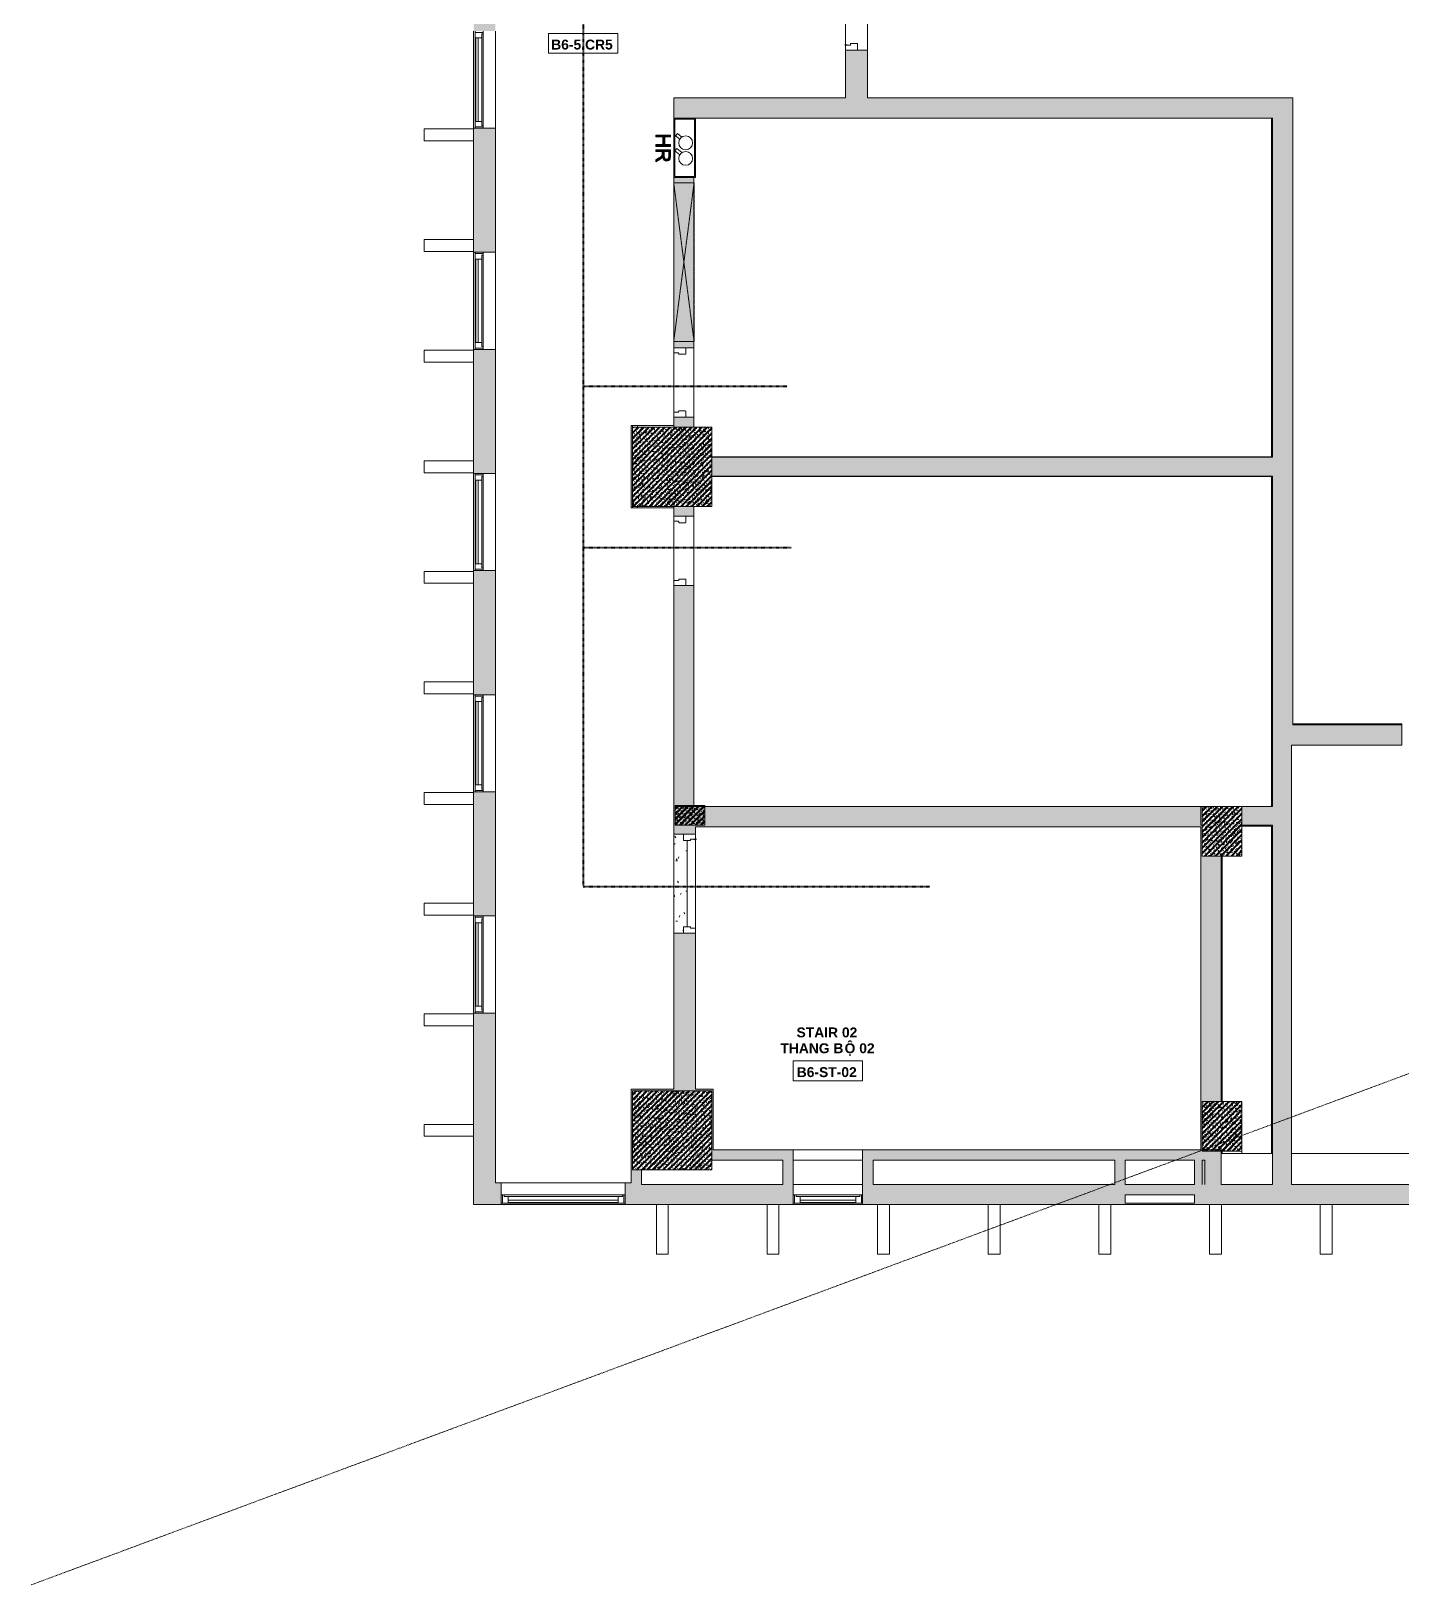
# Model space of a CAD drawing. Header units: millimetres. Extents: x -34669 to 32595, y 16058 to 152521.
# Drawn here: x -9861 to 3975, y 16058 to 31745 of the extents above; entities that cross this region are included whole.
import ezdxf

# ---------------------------------------------------------------- set-up
doc = ezdxf.new("R2010")
doc.units = ezdxf.units.MM
for name, pattern in [('Dash', [6.35, 3.175, -3.175]), ('dash 1-1', [2, 1, -1]), ('Double dash', [42.8625, 15.875, -4.7625, 6.35, -4.7625, 6.35, -4.7625])]:
    doc.linetypes.add(name, pattern=pattern)
for name, color, linetype, lineweight in [('A-AREA-IDEN', 2, 'Continuous', 9), ('A-DETL', 90, 'Continuous', 5), ('A-DETL-MBND', 5, 'Continuous', 5), ('A-DOOR', 31, 'Continuous', 5), ('A-FLOR', 192, 'Continuous', 5), ('A-GLAZ', 151, 'Continuous', 5), ('A-GLAZ-CWMG', 51, 'Continuous', 5), ('A-GLAZ-HDLN', 1, 'Dash', 5), ('A-WALL', 113, 'Continuous', 5), ('A-WALL-PATT', 111, 'Continuous', 5), ('C-PROP-LINE', 91, 'Double dash', 9), ('P-SANR-FIXT', 6, 'Continuous', 5), ('S-COLS', 52, 'Continuous', 5)]:
    doc.layers.add(name, color=color, linetype=linetype, lineweight=lineweight)
doc.styles.add('Arial_B', font='arialbd.ttf', dxfattribs={"height": 100})
doc.styles.add('Arial_B_1', font='arialbd.ttf', dxfattribs={"height": 100})
pattern_1 = [(50, (0, 0), (63.7639, -5.57885), [6.668, -73.343]), (355, (0, 0), (-12.33488, 66.86951), [5.334, -58.674]), (100.451, (5.314, -0.465), (51.43036, 61.29098), [5.667, -62.332]), (46.184, (0, 17.78), (94.87722, -14.71484), [10.001, -110.014]), (96.636, (7.91, 16.55), (83.09115, 86.5993), [8.5, -93.497]), (351.184, (0, 17.78), (83.09204, 86.59928), [8.001, -88.011]), (21, (8.89, 13.335), (53.06449, -35.79273), [6.667, -73.342]), (326, (8.89, 13.335), (21.63066, 64.46546), [5.334, -58.674]), (71.451, (13.31, 10.35), (74.69646, 28.67237), [5.667, -62.332]), (37.5, (0, 0), (1.080413, 29.594271), [1.676, -56.286, 1.676, -57.887, -58.896]), (37.5, (0, 0), (1.080413, 29.594271), [-117.526, 1.676, -57.22]), (7.5, (0, 0), (23.386368, 35.063507), [1.676, -32.283, 1.676, -54.953, -22.447]), (7.5, (0, 0), (23.386368, 35.063507), [-90.589, 1.676, -20.771]), (327.5, (-19.825, 0), (47.456567, -2.005468), [1.676, -20.549, 1.676, -67.666, -92.011]), (327.5, (-19.825, 0), (47.456567, -2.005468), [-91.567, 1.676, -90.335]), (317.5, (-28.715, 0), (51.84495, 8.89904), [1.676, -27.216, 1.676, -44.374, -65.342]), (317.5, (-28.715, 0), (51.84495, 8.89904), [-74.943, 1.676, -63.665]), (45, (0, 0), (-26.71591, 26.71591), []), (45, (0, 10.89), (-26.71591, 26.71591), [])]
pattern_2 = [(0, (0, 0), (406.4, 101.6), [16.764, -288.036, 16.764, -288.036, -1625.6]), (0, (0, 0), (406.4, 101.6), [-609.6, 16.764, -592.836, 16.764, -288.036, -711.2]), (0, (0, 0), (406.4, 101.6), [-1524, 16.764, -186.436, 16.764, -491.236]), (120, (152.4, 50.8), (-291.18818, 301.15272), [16.764, -288.036, 16.764, -288.036, -1625.6]), (120, (152.4, 50.8), (-291.18818, 301.15272), [-609.6, 16.764, -592.836, 16.764, -288.036, -711.2]), (120, (152.4, 50.8), (-291.18818, 301.15272), [-1524, 16.764, -186.436, 16.764, -491.236]), (240, (203.2, 254), (-115.21182, -402.75272), [16.764, -288.036, 16.764, -288.036, -1625.6]), (240, (203.2, 254), (-115.21182, -402.75272), [-609.6, 16.764, -592.836, 16.764, -288.036, -711.2]), (240, (203.2, 254), (-115.21182, -402.75272), [-1524, 16.764, -186.436, 16.764, -491.236])]

# ---------------------------------------------------------------- blocks, each defined once
blk = doc.blocks.new('DP3-DF102 - DP3-DF102-9189611-5th Traffic Floor Plan - Pedestrian')
at = {"layer": 'A-DOOR'}
for p, q in [((-497, 10), (-438, 10)), ((-435, 7), (-435, -57)), ((435, -57), (435, 7)), ((438, 10), (497, 10)), ((-453, -110), (-497, -110)), ((-450, -63), (-450, -107)), ((-438, -60), (-447, -60)), ((447, -60), (438, -60)), ((447, -94), (447, -113)), ((450, -94), (447, -94)), ((450, -94), (450, -63)), ((450, -108), (450, -94)), ((497, -110), (453, -110))]:
    blk.add_line(p, q, dxfattribs=at)
for centre, radius, start, end in [((-497, 7), 3, 90, 180), ((-497, 7), 3, 90, 180), ((-438, 7), 3, 0, 90), ((-438, 7), 3, 0, 90), ((438, 7), 3, 90, 180), ((438, 7), 3, 90, 180), ((497, 7), 3, 0, 90), ((497, 7), 3, 0, 90), ((-497, -107), 3, 179.9639, 270), ((-497, -107), 3, 179.9639, 218.5508), ((-497, -107), 3, 231.4131, 270), ((-453, -107), 3, 270, 360), ((-453, -107), 3, 270, 0), ((-447, -63), 3, 90, 180), ((-438, -57), 3, 270, 0), ((-438, -57), 3, 270, 0), ((438, -57), 3, 180, 270), ((438, -57), 3, 180, 270), ((447, -63), 3, 0, 90), ((450, -113), 3, 180, 69.3211), ((450, -113), 3, 238.6638, 311.9935), ((450, -113), 3, 238.6638, 311.9935), ((450, -113), 3, 238.6638, 311.9935), ((450, -113), 3, 238.6638, 311.9935), ((450, -113), 3, 238.6638, 311.9935), ((450, -113), 3, 238.6638, 311.9935), ((450, -113), 3, 238.6638, 311.9935), ((453, -107), 3, 180, 270), ((453, -107), 3, 180, 270), ((452, -108), 2.19, 183.0662, 239.0753), ((497, -107), 3, 270, 0.0361), ((497, -107), 3, 270, 308.5869), ((497, -107), 3, 321.4492, 0.0361)]:
    blk.add_arc(centre, radius, start, end, dxfattribs=at)
blk = doc.blocks.new('DP3-DF602 - DP3-DF602-10289383-5th Traffic Floor Plan - Pedestrian')
at = {"layer": 'A-DOOR'}
for p, q in [((-901, 110), (-950, 110)), ((-900, 108), (-900, 94)), ((-900, 94), (-897, 94)), ((-900, 60), (-900, 94)), ((-885, 60), (-900, 60)), ((-897, 94), (-897, 113)), ((-885, -10), (-885, 60)), ((900, 60), (885, 60)), ((885, 60), (885, -10)), ((897, 113), (897, 94)), ((897, 94), (900, 94)), ((900, 94), (900, 108)), ((900, 94), (900, 60)), ((950, 110), (901, 110)), ((-950, -10), (-885, -10)), ((885, -10), (950, -10))]:
    blk.add_line(p, q, dxfattribs=at)
for centre, radius, start, end in [((-900, 113), 3, 0, 249.3211), ((-900, 113), 3, 58.6638, 131.9935), ((-900, 113), 3, 58.6638, 131.9935), ((-900, 113), 3, 58.6638, 131.9935), ((-900, 113), 3, 58.6638, 131.9935), ((-900, 113), 3, 58.6638, 131.9935), ((-900, 113), 3, 58.6638, 131.9935), ((-900, 113), 3, 58.6638, 131.9935), ((-902, 108), 2.19, 3.0662, 59.0753), ((900, 113), 3, 290.6789, 180), ((900, 113), 3, 48.0065, 121.3362), ((900, 113), 3, 48.0065, 121.3362), ((900, 113), 3, 48.0065, 121.3362), ((900, 113), 3, 48.0065, 121.3362), ((900, 113), 3, 48.0065, 121.3362), ((900, 113), 3, 48.0065, 121.3362), ((900, 113), 3, 48.0065, 121.3362), ((902, 108), 2.19, 120.9247, 176.9338)]:
    blk.add_arc(centre, radius, start, end, dxfattribs=at)
blk = doc.blocks.new('VGU_CLUSTER_W1A - W2A - W3A - W4 - W5C - W6 - VGU_CLUSTER_W4-8565465-5th Traffic Floor Plan - Pedestrian')
at = {"layer": 'A-GLAZ', "lineweight": 9}
for p, q in [((-612, 95), (-625, 95)), ((-625, 12), (-612, 12)), ((-612, 95), (-612, 12)), ((-556, 95), (-612, 95)), ((-612, 12), (-612, 95)), ((-612, 12), (-597, 12)), ((-597, 12), (-597, 28)), ((-597, 28), (-556, 28)), ((-556, 28), (-556, 95)), ((556, 88), (-556, 88)), ((-556, 88), (-556, 63)), ((-556, 63), (556, 63)), ((612, 95), (556, 95)), ((556, 95), (556, 28)), ((556, 63), (556, 88)), ((556, 28), (597, 28)), ((597, 28), (597, 12)), ((597, 12), (612, 12)), ((612, 12), (612, 95)), ((625, 95), (612, 95)), ((612, 95), (612, 12)), ((612, 12), (625, 12))]:
    blk.add_line(p, q, dxfattribs=at)
at = {"layer": 'A-GLAZ'}
for p, q in [((-597, 12), (597, 12)), ((556, 95), (-556, 95)), ((-556, 28), (556, 28))]:
    blk.add_line(p, q, dxfattribs=at)
at = {"layer": 'A-GLAZ-HDLN'}
for p in [(-15, 12), (15, 12)]:
    blk.add_line(p, (0, 12), dxfattribs=at)
blk = doc.blocks.new('Rectangular Mullion - TWOG-PROFILE-Mullion-120X500-11979643-5th Traffic Floor Plan - Pedestrian')
at = {"layer": 'A-GLAZ-CWMG'}
for p, q in [((-120, 250), (-120, -250)), ((0, 250), (-120, 250)), ((0, -250), (0, 250)), ((-120, -250), (0, -250))]:
    blk.add_line(p, q, dxfattribs=at)
blk = doc.blocks.new('Rectangular Mullion - TWOG-PROFILE-Mullion-120X500-11979641-5th Traffic Floor Plan - Pedestrian')
at = {"layer": 'A-GLAZ-CWMG'}
for p, q in [((-60, 250), (60, 250)), ((-60, -250), (-60, 250)), ((60, 250), (60, -250)), ((60, -250), (-60, -250))]:
    blk.add_line(p, q, dxfattribs=at)
blk = doc.blocks.new('VGU_CLUSTER_W1A - W2A - W3A - W4 - W5C - W6 - VGU_CLUSTER_W2A-8586459-5th Traffic Floor Plan - Pedestrian')
at = {"layer": 'A-GLAZ', "lineweight": 9}
for p, q in [((-477, 95), (-490, 95)), ((-490, 12), (-477, 12)), ((-477, 95), (-477, 12)), ((-421, 95), (-477, 95)), ((-477, 12), (-477, 95)), ((-477, 12), (-462, 12)), ((-462, 12), (-462, 28)), ((-462, 28), (-421, 28)), ((-421, 28), (-421, 95)), ((421, 88), (-421, 88)), ((-421, 88), (-421, 63)), ((-421, 63), (421, 63)), ((477, 95), (421, 95)), ((421, 95), (421, 28)), ((421, 63), (421, 88)), ((421, 28), (462, 28)), ((462, 28), (462, 12)), ((462, 12), (477, 12)), ((477, 12), (477, 95)), ((490, 95), (477, 95)), ((477, 95), (477, 12)), ((477, 12), (490, 12))]:
    blk.add_line(p, q, dxfattribs=at)
at = {"layer": 'A-GLAZ'}
for p, q in [((-462, 12), (462, 12)), ((421, 95), (-421, 95)), ((-421, 28), (421, 28))]:
    blk.add_line(p, q, dxfattribs=at)
at = {"layer": 'A-GLAZ-HDLN'}
for p in [(-21, 12), (21, 12)]:
    blk.add_line(p, (0, 12), dxfattribs=at)
blk = doc.blocks.new('VGU_CLUSTER_W1A - W2A - W3A - W4 - W5C - W6 - VGU_CLUSTER_W3A-10233319-5th Traffic Floor Plan - Pedestrian')
at = {"layer": 'A-GLAZ', "lineweight": 9}
for p, q in [((-337, 88), (-350, 88)), ((-350, 5), (-337, 5)), ((-337, 88), (-337, 5)), ((-281, 88), (-337, 88)), ((-337, 5), (-337, 88)), ((-337, 5), (-322, 5)), ((-322, 5), (-322, 21)), ((-322, 21), (-281, 21)), ((-281, 21), (-281, 88)), ((281, 81), (-281, 81)), ((-281, 81), (-281, 56)), ((-281, 56), (281, 56)), ((337, 88), (281, 88)), ((281, 88), (281, 21)), ((281, 56), (281, 81)), ((281, 21), (322, 21)), ((322, 21), (322, 5)), ((322, 5), (337, 5)), ((337, 5), (337, 88)), ((350, 88), (337, 88)), ((337, 88), (337, 5)), ((337, 5), (350, 5))]:
    blk.add_line(p, q, dxfattribs=at)
at = {"layer": 'A-GLAZ'}
for p, q in [((-322, 5), (322, 5)), ((281, 88), (-281, 88)), ((-281, 21), (281, 21))]:
    blk.add_line(p, q, dxfattribs=at)
at = {"layer": 'A-GLAZ-HDLN'}
for p in [(-34, 5), (34, 5)]:
    blk.add_line(p, (0, 5), dxfattribs=at)
blk = doc.blocks.new('VGU_CLUSTER_W1A - W2A - W3A - W4 - W5C - W6 - VGU_CLUSTER_W3A-V33-5th Traffic Floor Plan - Pedestrian')
at = {"layer": 'A-GLAZ'}
for p, q in [((-350, 88), (350, 88)), ((-350, 5), (-350, 88)), ((350, 5), (-350, 5)), ((350, 88), (350, 5))]:
    blk.add_line(p, q, dxfattribs=at)
blk = doc.blocks.new('TWOG-LOUVER - Louver Window - 1600X1250-11406058-5th Traffic Floor Plan - Pedestrian')
at = {"layer": 'A-GLAZ-HDLN'}
for p, q in [((800, 102.5), (-800, -102.5)), ((-800, 102.5), (800, -102.5)), ((-800, -102.5), (-800, 102.5)), ((-800, 102.5), (800, 102.5)), ((800, 102.5), (800, -102.5)), ((800, -102.5), (-800, -102.5))]:
    blk.add_line(p, q, dxfattribs=at)
blk = doc.blocks.new('HR AM TUONG 12 - HR-11245543-5th Traffic Floor Plan - Pedestrian')
at = {"layer": 'P-SANR-FIXT'}
h = blk.add_hatch(color=256, dxfattribs=at)
h.paths.add_polyline_path([(106, 282), (88, 282), (88, 218), (65, 218), (55, 218), (46, 222), (36, 231), (21, 253), (3, 282), (-18, 282), (6, 242), (22, 222), (32, 215), (13, 210), (1, 201), (-7, 188), (-9, 175), (-8, 163), (-3, 153), (4, 144), (13, 138), (42, 134), (106, 134), (106, 218)])
h.paths.add_polyline_path([(88, 199), (88, 153), (42, 153), (26, 155), (17, 159), (11, 167), (9, 176), (13, 188), (26, 197), (46, 199), (65, 199)])
blk.add_hatch(color=256, dxfattribs=at).paths.add_polyline_path([(138, 282), (138, 134), (157, 134), (157, 194), (235, 194), (235, 134), (254, 134), (254, 282), (235, 282), (235, 213), (157, 213), (157, 282)])
at = {"layer": 'P-SANR-FIXT', "color": 7}
for p, q in [((3, 282), (-18, 282)), ((-18, 282), (6, 242)), ((-7, 189), (-9, 175)), ((-9, 175), (-8, 163)), ((-8, 163), (-3, 153)), ((1, 201), (-7, 189)), ((13, 210), (1, 201)), ((22, 252), (3, 282)), ((6, 242), (21, 223)), ((9, 176), (13, 188)), ((11, 167), (9, 176)), ((17, 159), (11, 167)), ((32, 215), (13, 210)), ((13, 188), (25, 196)), ((27, 155), (17, 159)), ((21, 223), (32, 215)), ((36, 231), (22, 252)), ((25, 196), (46, 199)), ((46, 222), (36, 231)), ((55, 218), (46, 222)), ((46, 199), (88, 199)), ((65, 218), (55, 218)), ((88, 218), (65, 218)), ((106, 282), (88, 282)), ((88, 282), (88, 218)), ((88, 199), (88, 153)), ((106, 134), (106, 282)), ((157, 282), (138, 282)), ((138, 282), (138, 134)), ((157, 213), (157, 282)), ((235, 213), (157, 213)), ((157, 134), (157, 194)), ((157, 194), (235, 194)), ((254, 282), (235, 282)), ((235, 282), (235, 213)), ((235, 194), (235, 134)), ((254, 134), (254, 282)), ((-175, 102), (425, 102)), ((-175, -117), (-175, 102)), ((-175, 102), (-175, -117)), ((-165, -107), (-165, 93)), ((-165, 93), (415, 93)), ((-3, 153), (4, 144)), ((4, 144), (13, 138)), ((13, 138), (42, 134)), ((42, 153), (27, 155)), ((88, 153), (42, 153)), ((42, 134), (106, 134)), ((54, 42), (95, 91)), ((76, 21), (118, 72)), ((118, 72), (95, 91)), ((138, 134), (157, 134)), ((212, 42), (246, 83)), ((233, 21), (269, 64)), ((235, 134), (254, 134)), ((269, 64), (246, 83)), ((415, 93), (415, -107)), ((425, 102), (425, -117)), ((425, -117), (425, 102)), ((-175, -117), (425, -117)), ((425, -117), (-175, -117)), ((415, -107), (-165, -107))]:
    blk.add_line(p, q, dxfattribs=at)
for centre in [(18, -18), (175, -18)]:
    blk.add_circle(centre, 70, dxfattribs=at)
blk = doc.blocks.new('Rectangular Mullion - TWOG-PROFILE-Mullion-120X500-11979642-5th Traffic Floor Plan - Pedestrian')
at = {"layer": 'A-GLAZ-CWMG'}
for p, q in [((-120, 250), (0, 250)), ((-120, -250), (-120, 250)), ((0, 250), (0, -250)), ((0, -250), (-120, -250))]:
    blk.add_line(p, q, dxfattribs=at)
blk = doc.blocks.new('DP4-D101 - DP4-D101-12537075-5th Traffic Floor Plan - Pedestrian')
at = {"layer": 'A-DOOR'}
for p, q in [((-347, 18), (-288, 18)), ((-285, 14), (-285, -49)), ((285, -49), (285, 14)), ((288, 18), (347, 18)), ((-303, -102), (-347, -102)), ((-300, -56), (-300, -100)), ((-288, -53), (-297, -53)), ((297, -53), (288, -53)), ((300, -100), (300, -56)), ((347, -102), (303, -102))]:
    blk.add_line(p, q, dxfattribs=at)
for centre, start, end in [((-347, 14), 90, 180), ((-347, 14), 90, 180), ((-288, 14), 0, 90), ((-288, 14), 0, 90), ((288, 14), 90, 180), ((288, 14), 90, 180), ((347, 14), 0, 90), ((347, 14), 0, 90), ((-347, -100), 179.9639, 270), ((-347, -100), 179.9639, 218.5508), ((-347, -100), 231.4131, 270), ((-303, -100), 270, 0), ((-303, -100), 270, 360), ((-297, -56), 90, 180), ((-288, -49), 270, 0), ((-288, -49), 270, 0), ((288, -49), 180, 270), ((288, -49), 180, 270), ((297, -56), 0, 90), ((303, -100), 180, 270), ((303, -100), 180, 270), ((347, -100), 270, 0.0361), ((347, -100), 270, 308.5869), ((347, -100), 321.4492, 0.0361)]:
    blk.add_arc(centre, 3, start, end, dxfattribs=at)
blk = doc.blocks.new('DP4-D101 - DP4-D101-12537630-5th Traffic Floor Plan - Pedestrian')
at = {"layer": 'A-DOOR'}
for p, q in [((-303, 102), (-347, 102)), ((-300, 56), (-300, 99)), ((-288, 52), (-297, 52)), ((-285, -15), (-285, 49)), ((285, 49), (285, -15)), ((297, 52), (288, 52)), ((300, 99), (300, 56)), ((347, 102), (303, 102)), ((-347, -18), (-288, -18)), ((288, -18), (347, -18))]:
    blk.add_line(p, q, dxfattribs=at)
for centre, start, end in [((-347, 99), 90, 180.0361), ((-347, 99), 141.4492, 180.0361), ((-347, 99), 90, 128.5869), ((-303, 99), 0, 90), ((-303, 99), 360, 90), ((-297, 56), 180, 270), ((-288, 49), 360, 90), ((-288, 49), 360, 90), ((288, 49), 90, 180), ((288, 49), 90, 180), ((297, 56), 270, 360), ((303, 99), 90, 180), ((303, 99), 90, 180), ((347, 99), 359.9639, 90), ((347, 99), 51.4131, 90), ((347, 99), 359.9639, 38.5508), ((-347, -15), 180, 270), ((-347, -15), 180, 270), ((-288, -15), 270, 360), ((-288, -15), 270, 360), ((288, -15), 180, 270), ((288, -15), 180, 270), ((347, -15), 270, 360), ((347, -15), 270, 0)]:
    blk.add_arc(centre, 3, start, end, dxfattribs=at)
blk = doc.blocks.new('Family - ___-11746783-5th Traffic Floor Plan - Pedestrian')
at = {"layer": 'C-PROP-LINE'}
blk.add_line((13173, 24609), (-9861, 16058), dxfattribs=at)
blk = doc.blocks.new('Room Tag - Room Tag-8377849-5th Traffic Floor Plan - Pedestrian')
at = {"layer": 'A-AREA-IDEN'}
for p, q in [((-7, -0.80625), (-7, -4.80625)), ((-7, -0.80625), (7, -0.80625)), ((7, -0.80625), (7, -4.80625)), ((-7, -4.80625), (7, -4.80625))]:
    blk.add_line(p, q, dxfattribs=at)

msp = doc.modelspace()

# ---------------------------------------------------------------- hatches: boundary and pattern name
at = {"layer": 'A-DETL-MBND'}
h = msp.add_hatch(dxfattribs=at)
h.set_pattern_fill('FP_20', color=256, style=0, pattern_type=2)
h.set_pattern_definition(pattern_2)
h.paths.add_polyline_path([(-3740, 27762), (-3740, 27747), (-3375, 27747), (-3375, 27762)])
h = msp.add_hatch(dxfattribs=at)
h.set_pattern_fill('FP_20', color=256, style=0, pattern_type=2)
h.set_pattern_definition(pattern_2)
h.paths.add_polyline_path([(-3349, 22637), (-3272, 22637), (-3274, 22638), (-3275, 22640), (-3275, 22699), (-3274, 22701), (-3272, 22702), (-3240, 22702), (-3240, 23572), (-3272, 23572), (-3274, 23573), (-3275, 23575), (-3275, 23634), (-3274, 23636), (-3272, 23637), (-3375, 23637), (-3375, 22637)])
h.paths.add_polyline_path([(-3375, 26932), (-3375, 26947), (-3740, 26947), (-3740, 26932), (-3737, 26932)])
at = {"layer": 'A-WALL-PATT'}
h = msp.add_hatch(color=256, dxfattribs=at)
h.paths.add_polyline_path([(-5395, 19897), (-5175, 19897), (-5175, 21832), (-5395, 21832), (-5395, 20117)])
h.paths.add_polyline_path([(-5175, 22812), (-5175, 24065), (-5395, 24065), (-5395, 22812)])
h.paths.add_polyline_path([(-5395, 25045), (-5175, 25045), (-5175, 26299), (-5395, 26299), (-5395, 25653)])
h.paths.add_polyline_path([(-5175, 27279), (-5175, 28532), (-5395, 28532), (-5395, 27279)])
h.paths.add_polyline_path([(-5175, 29512), (-5175, 30765), (-5395, 30765), (-5395, 29512)])
h.paths.add_polyline_path([(-5395, 31745), (-5175, 31745), (-5175, 35232), (-5395, 35232), (-5395, 32689)])
h.paths.add_polyline_path([(-5395, 36212), (-5175, 36212), (-5175, 38582), (-5395, 38582), (-5395, 37287)])
h.paths.add_polyline_path([(-5175, 39562), (-5175, 41932), (-5395, 41932), (-5395, 39562)])
h.paths.add_polyline_path([(-5175, 42912), (-5175, 45282), (-5395, 45282), (-5395, 42912)])
h.paths.add_polyline_path([(-5175, 46262), (-5175, 48632), (-5395, 48632), (-5395, 46262)])
h.paths.add_polyline_path([(-5175, 49612), (-5175, 51982), (-5395, 51982), (-5395, 49612)])
h.paths.add_polyline_path([(-5395, 52962), (-5175, 52962), (-5175, 55332), (-5395, 55332), (-5395, 53799)])
h.paths.add_polyline_path([(-5175, 56312), (-5175, 58682), (-5395, 58682), (-5395, 56312)])
h.paths.add_polyline_path([(-5395, 59662), (-5175, 59662), (-5175, 62182), (-5395, 62182), (-5395, 59662)])
h = msp.add_hatch(color=256, dxfattribs=at)
h.paths.add_polyline_path([(-1420, 31072), (-1420, 31554), (-1640, 31554), (-1640, 31072)])
h.paths.add_polyline_path([(-1420, 33454), (-1420, 33937), (-1640, 33937), (-1640, 33454), (-1615, 33454)])
for points in [[(2670, 30867), (2670, 31072), (-3375, 31072), (-3375, 30867), (-1037, 30867)], [(2875, 24742), (2875, 31072), (2670, 31072), (2670, 24742)], [(-3790, 27762), (-3805, 27762), (-3805, 26932), (-3790, 26932)], [(-1037, 27252), (2670, 27252), (2670, 27442), (-2990, 27442), (-2990, 27252)], [(2670, 20102), (2860, 20102), (2860, 24537), (2670, 24537), (2670, 20962)], [(1276, 23712), (1945, 23712), (1945, 23917), (-3375, 23917), (-3375, 23712), (-1037, 23712)], [(2432, 23727), (2670, 23727), (2670, 23917), (2360, 23917), (2360, 23727)], [(1960, 23417), (1960, 23727), (1945, 23727), (1945, 23417)], [(1945, 20937), (2150, 20937), (2150, 23417), (1945, 23417), (1945, 20962)], [(-2975, 21047), (-2975, 21062), (-3805, 21062), (-3805, 21047), (-2990, 21047)], [(-3805, 20247), (-3790, 20247), (-3790, 21047), (-3805, 21047), (-3805, 20376)], [(-2975, 20347), (-2975, 21047), (-2990, 21047), (-2990, 20347)], [(1960, 20937), (1945, 20937), (1945, 20452), (1960, 20452)], [(2150, 20102), (2150, 20452), (1960, 20452), (1960, 20102)], [(-3805, 19897), (-3700, 19897), (-3700, 20247), (-3805, 20247), (-3805, 20102)], [(-2193, 20102), (-2168, 20102), (-2168, 20347), (-2273, 20347), (-2273, 20102)], [(-1363, 20347), (-1468, 20347), (-1468, 20102), (-1363, 20102)], [(1182, 20347), (1077, 20347), (1077, 20102), (1182, 20102)], [(1960, 20102), (1987, 20102), (1987, 20347), (1882, 20347), (1882, 20102)]]:
    msp.add_hatch(color=256, dxfattribs=at).paths.add_polyline_path(points)
h = msp.add_hatch(color=256, dxfattribs=at)
h.paths.add_polyline_path([(-3360, 23917), (-3360, 23927), (-3170, 23927), (-3170, 26147), (-3375, 26147), (-3375, 23917)])
h.paths.add_polyline_path([(-3349, 26847), (-3170, 26847), (-3170, 26947), (-3375, 26947), (-3375, 26847)])
h.paths.add_polyline_path([(-3375, 27747), (-3170, 27747), (-3170, 27847), (-3375, 27847)])
h.paths.add_polyline_path([(-3170, 28547), (-3170, 30267), (-3375, 30267), (-3375, 28547), (-3349, 28547)])
h = msp.add_hatch(color=256, dxfattribs=at)
h.paths.add_polyline_path([(3975, 24537), (3975, 24742), (2670, 24742), (2670, 24537), (3588, 24537)])
h.paths.add_polyline_path([(5975, 24537), (6350, 24537), (6350, 24727), (6145, 24727), (6145, 24742), (5975, 24742), (5975, 24727)])
h = msp.add_hatch(color=256, dxfattribs=at)
h.paths.add_polyline_path([(3975, 24742), (3975, 24752), (2875, 24752), (2875, 24742), (3588, 24742)])
h.paths.add_polyline_path([(6145, 24742), (6145, 24752), (5975, 24752), (5975, 24742)])
h = msp.add_hatch(color=256, dxfattribs=at)
h.paths.add_polyline_path([(-3349, 21062), (-3155, 21062), (-3155, 22637), (-3375, 22637), (-3375, 21062)])
h.paths.add_polyline_path([(-3155, 23637), (-3155, 23712), (-3375, 23712), (-3375, 23637), (-3349, 23637)])
h = msp.add_hatch(color=256, dxfattribs=at)
h.paths.add_polyline_path([(-2975, 20347), (-2168, 20347), (-2168, 20452), (-2975, 20452)])
h.paths.add_polyline_path([(-1363, 20347), (1960, 20347), (1960, 20452), (-1468, 20452), (-1468, 20347)])
h = msp.add_hatch(color=256, dxfattribs=at)
h.paths.add_polyline_path([(-3805, 19897), (-3805, 20117), (-3865, 20117), (-3865, 19897)])
h.paths.add_polyline_path([(-5115, 19897), (-5115, 20117), (-5175, 20117), (-5175, 19897)])
h = msp.add_hatch(color=256, dxfattribs=at)
h.paths.add_polyline_path([(1276, 19897), (6870, 19897), (6870, 20102), (-1468, 20102), (-1468, 19897), (1251, 19897)])
h.paths.add_polyline_path([(-3349, 19897), (-2168, 19897), (-2168, 20102), (-3700, 20102), (-3700, 19897)])
h.paths.add_polyline_path([(1251, 19912), (1182, 19912), (1182, 19995), (1882, 19995), (1882, 19912), (1276, 19912)])
at = {"layer": 'S-COLS'}
h = msp.add_hatch(dxfattribs=at)
h.set_pattern_fill('FP_1', color=256, style=0, pattern_type=2)
h.set_pattern_definition(pattern_1)
h.paths.add_polyline_path([(-3790, 26947), (-2990, 26947), (-2990, 27747), (-3790, 27747)])
h = msp.add_hatch(dxfattribs=at)
h.set_pattern_fill('FP_1', color=256, style=0, pattern_type=2)
h.set_pattern_definition(pattern_1)
h.paths.add_polyline_path([(-3060, 23727), (-3060, 23927), (-3360, 23927), (-3360, 23727), (-3349, 23727)])
h = msp.add_hatch(dxfattribs=at)
h.set_pattern_fill('FP_1', color=256, style=0, pattern_type=2)
h.set_pattern_definition(pattern_1)
h.paths.add_polyline_path([(2360, 23917), (1960, 23917), (1960, 23417), (2360, 23417)])
h = msp.add_hatch(dxfattribs=at)
h.set_pattern_fill('FP_1', color=256, style=0, pattern_type=2)
h.set_pattern_definition(pattern_1)
h.paths.add_polyline_path([(-2990, 20247), (-2990, 21047), (-3790, 21047), (-3790, 20247), (-3349, 20247)])
h = msp.add_hatch(dxfattribs=at)
h.set_pattern_fill('FP_1', color=256, style=0, pattern_type=2)
h.set_pattern_definition(pattern_1)
h.paths.add_polyline_path([(2360, 20937), (1960, 20937), (1960, 20437), (2360, 20437)])

# ---------------------------------------------------------------- linework, layer by layer
at = {"layer": 'A-DETL', "linetype": 'dash 1-1', "lineweight": 40}
for p, q in [((-4287, 32508), (-4287, 23108)), ((-4287, 28162), (-2230, 28162)), ((-4287, 26532), (-2187, 26532)), ((-4287, 23108), (-787, 23108))]:
    msp.add_line(p, q, dxfattribs=at)
at = {"layer": 'A-DETL-MBND'}
for p, q in [((2660, 30867), (2660, 27447)), ((-3740, 27762), (-3740, 27747)), ((2660, 27447), (-2990, 27447)), ((-2990, 27247), (2660, 27247)), ((2660, 23917), (2660, 27247)), ((-3740, 26947), (-3740, 26932)), ((1960, 23917), (1945, 23917)), ((2660, 23717), (2360, 23717)), ((2660, 20412), (2660, 23717)), ((-3240, 22702), (-3240, 23572)), ((-3155, 23637), (-3155, 23634)), ((-3155, 23590), (-3155, 23588)), ((-3155, 23584), (-3155, 22684)), ((2160, 20937), (2160, 23417)), ((-3155, 22640), (-3155, 22637)), ((2150, 20412), (2160, 20412)), ((2150, 20412), (2358, 20412)), ((2160, 20412), (2160, 20437)), ((2358, 20437), (2358, 20412))]:
    msp.add_line(p, q, dxfattribs=at)
at = {"layer": 'A-FLOR'}
for p, q in [((-3790, 27762), (-3375, 27762)), ((-3375, 26932), (-3790, 26932)), ((1960, 23917), (1945, 23917)), ((-3375, 22637), (-3375, 23637)), ((2660, 20412), (2150, 20412)), ((6160, 20412), (2860, 20412))]:
    msp.add_line(p, q, dxfattribs=at)
at = {"layer": 'A-WALL'}
for p, q in [((-1420, 33454), (-1420, 31554)), ((-1640, 31607), (-1640, 33401)), ((-5395, 30765), (-5395, 31745)), ((-5175, 31745), (-5175, 30765)), ((-5395, 28532), (-5395, 29512)), ((-5175, 29512), (-5175, 28532)), ((-3375, 28544), (-3375, 28547)), ((-3375, 27894), (-3375, 28500)), ((-3170, 28547), (-3170, 27847)), ((-3375, 27847), (-3375, 27850)), ((-5395, 26299), (-5395, 27279)), ((-5175, 27279), (-5175, 26299)), ((-3375, 26844), (-3375, 26847)), ((-3170, 26847), (-3170, 26147)), ((-3375, 26194), (-3375, 26800)), ((-3375, 26147), (-3375, 26150)), ((-5395, 24065), (-5395, 25045)), ((-5175, 25045), (-5175, 24065)), ((-5395, 21832), (-5395, 22812)), ((-5175, 22812), (-5175, 21832)), ((-2168, 20452), (-1468, 20452)), ((-1468, 20347), (-2168, 20347)), ((-5115, 20117), (-3865, 20117)), ((-2168, 20102), (-1468, 20102)), ((-3865, 19897), (-5115, 19897)), ((-1468, 19897), (-2168, 19897))]:
    msp.add_line(p, q, dxfattribs=at)
at = {"layer": 'A-WALL', "lineweight": 15}
for p, q in [((-1640, 31554), (-1640, 31072)), ((-1420, 31554), (-1640, 31554)), ((-1420, 31072), (-1420, 31554)), ((-1640, 31072), (-3375, 31072)), ((-3375, 31072), (-3375, 30867)), ((2875, 31072), (-1420, 31072)), ((2875, 31072), (2875, 24742)), ((-5395, 30765), (-5395, 29512)), ((-5175, 30765), (-5395, 30765)), ((-5175, 29512), (-5175, 30765)), ((-3155, 30867), (2670, 30867)), ((2670, 30867), (2670, 27442)), ((-3375, 30267), (-3375, 28547)), ((-3170, 28547), (-3170, 30267)), ((-5395, 29512), (-5175, 29512)), ((-5395, 28532), (-5395, 27279)), ((-5175, 28532), (-5395, 28532)), ((-5175, 27279), (-5175, 28532)), ((-3375, 28547), (-3170, 28547)), ((-3375, 27847), (-3375, 27747)), ((-3170, 27847), (-3375, 27847)), ((-3170, 27747), (-3170, 27847)), ((-3805, 27762), (-3805, 26932)), ((-3790, 27762), (-3805, 27762)), ((-3790, 26932), (-3790, 27762)), ((2670, 27442), (-2990, 27442)), ((-2990, 27442), (-2990, 27252)), ((-5395, 27279), (-5175, 27279)), ((-2990, 27252), (2670, 27252)), ((2670, 27252), (2670, 23917)), ((-3805, 26932), (-3790, 26932)), ((-3375, 26947), (-3375, 26847)), ((-3375, 26847), (-3170, 26847)), ((-3170, 26847), (-3170, 26947)), ((-5395, 26299), (-5395, 25045)), ((-5175, 26299), (-5395, 26299)), ((-5175, 25045), (-5175, 26299)), ((-3375, 26147), (-3375, 23637)), ((-3170, 26147), (-3375, 26147)), ((-3170, 23927), (-3170, 26147)), ((-5395, 25045), (-5175, 25045)), ((3975, 24752), (2875, 24752)), ((3975, 24742), (2875, 24742)), ((3975, 24537), (3975, 24752)), ((2860, 20102), (2860, 24537)), ((2860, 24537), (3975, 24537)), ((-5395, 24065), (-5395, 22812)), ((-5175, 24065), (-5395, 24065)), ((-5175, 22812), (-5175, 24065)), ((1945, 23917), (-3360, 23917)), ((1945, 23727), (1945, 23917)), ((2670, 23917), (2360, 23917)), ((2360, 23917), (2360, 23727)), ((-3155, 23712), (1945, 23712)), ((-3155, 23637), (-3155, 23712)), ((1960, 23727), (1945, 23727)), ((1945, 23712), (1945, 20452)), ((1960, 23417), (1960, 23727)), ((2360, 23727), (2670, 23727)), ((2670, 23727), (2670, 20102)), ((-3375, 23637), (-3155, 23637)), ((2150, 23417), (1960, 23417)), ((2150, 20937), (2150, 23417)), ((-5395, 22812), (-5175, 22812)), ((-3375, 22637), (-3375, 21062)), ((-3155, 22637), (-3375, 22637)), ((-3155, 21062), (-3155, 22637)), ((-5395, 21832), (-5395, 19897)), ((-5175, 21832), (-5395, 21832)), ((-5175, 20117), (-5175, 21832)), ((-3375, 21062), (-3805, 21062)), ((-3805, 21062), (-3805, 20117)), ((-3790, 21047), (-2990, 21047)), ((-3790, 20247), (-3790, 21047)), ((-2975, 21062), (-3155, 21062)), ((-2990, 21047), (-2990, 20347)), ((-2975, 20452), (-2975, 21062)), ((1960, 20452), (1960, 20937)), ((1960, 20937), (2150, 20937)), ((-2168, 20452), (-2975, 20452)), ((-2168, 19897), (-2168, 20452)), ((1945, 20452), (-1468, 20452)), ((-1468, 20452), (-1468, 19897)), ((2150, 20452), (1960, 20452)), ((2150, 20102), (2150, 20452)), ((-3700, 20247), (-3790, 20247)), ((-3700, 20102), (-3700, 20247)), ((-2990, 20347), (-2273, 20347)), ((-2273, 20347), (-2273, 20102)), ((-1363, 20347), (1077, 20347)), ((-1363, 20102), (-1363, 20347)), ((1077, 20347), (1077, 20102)), ((1182, 20347), (1882, 20347)), ((1182, 20102), (1182, 20347)), ((1882, 20347), (1882, 20102)), ((1960, 20347), (1960, 20102)), ((1987, 20347), (1960, 20347)), ((1987, 20102), (1987, 20347)), ((-5115, 20117), (-5175, 20117)), ((-5115, 19897), (-5115, 20117)), ((-3805, 20117), (-3865, 20117)), ((-3865, 20117), (-3865, 19897)), ((-2273, 20102), (-3700, 20102)), ((1077, 20102), (-1363, 20102)), ((1882, 20102), (1182, 20102)), ((2670, 20102), (2150, 20102)), ((6160, 20102), (2860, 20102)), ((-5395, 19897), (-5115, 19897)), ((-3865, 19897), (-2168, 19897)), ((-1468, 19897), (12212, 19897))]:
    msp.add_line(p, q, dxfattribs=at)
at = {"layer": 'S-COLS', "lineweight": 15}
for p, q in [((-3375, 27747), (-3790, 27747)), ((-3790, 27747), (-3790, 26947)), ((-3170, 27747), (-3375, 27747)), ((-2990, 27747), (-3170, 27747)), ((-2990, 26947), (-2990, 27747)), ((-3790, 26947), (-3375, 26947)), ((-3375, 26947), (-3170, 26947)), ((-3170, 26947), (-2990, 26947)), ((-3170, 23927), (-3360, 23927)), ((-3360, 23927), (-3360, 23917)), ((-3360, 23917), (-3360, 23727)), ((-3060, 23927), (-3170, 23927)), ((-3060, 23727), (-3060, 23927)), ((2360, 23917), (1960, 23917)), ((1960, 23917), (1960, 23417)), ((2360, 23417), (2360, 23917)), ((-3360, 23727), (-3060, 23727)), ((1960, 23417), (2360, 23417)), ((-2990, 21047), (-3790, 21047)), ((-3790, 21047), (-3790, 20247)), ((-2990, 20247), (-2990, 21047)), ((2360, 20937), (1960, 20937)), ((1960, 20937), (1960, 20437)), ((2360, 20437), (2360, 20937)), ((1960, 20437), (2360, 20437)), ((-3790, 20247), (-2990, 20247))]:
    msp.add_line(p, q, dxfattribs=at)

# ---------------------------------------------------------------- block references
at = {"layer": 'A-AREA-IDEN', "xscale": 49.99999999999998, "yscale": 49.99999999999998, "zscale": 49.99999999999998}
for p in [(-4290, 31762), (-1819, 21389)]:
    msp.add_blockref('Room Tag - Room Tag-8377849-5th Traffic Floor Plan - Pedestrian', p, dxfattribs=at)
at = {"layer": 'A-DOOR'}
for name, p, rotation in [('DP3-DF602 - DP3-DF602-10289383-5th Traffic Floor Plan - Pedestrian', (-1530, 32504), 90), ('DP4-D101 - DP4-D101-12537075-5th Traffic Floor Plan - Pedestrian', (-3272, 28197), 269.9999999999999), ('DP4-D101 - DP4-D101-12537630-5th Traffic Floor Plan - Pedestrian', (-3272, 26497), 89.99999999999991), ('DP3-DF102 - DP3-DF102-9189611-5th Traffic Floor Plan - Pedestrian', (-3265, 23137), 89.99999999999991)]:
    msp.add_blockref(name, p, dxfattribs=dict(at, rotation=rotation))
at = {"layer": 'A-GLAZ'}
for name, p, rotation in [('VGU_CLUSTER_W1A - W2A - W3A - W4 - W5C - W6 - VGU_CLUSTER_W2A-8586459-5th Traffic Floor Plan - Pedestrian', (-5285, 31255), 89.99999999999991), ('TWOG-LOUVER - Louver Window - 1600X1250-11406058-5th Traffic Floor Plan - Pedestrian', (-3272, 29412), 269.9999999999999), ('VGU_CLUSTER_W1A - W2A - W3A - W4 - W5C - W6 - VGU_CLUSTER_W2A-8586459-5th Traffic Floor Plan - Pedestrian', (-5285, 29022), 89.99999999999991), ('VGU_CLUSTER_W1A - W2A - W3A - W4 - W5C - W6 - VGU_CLUSTER_W2A-8586459-5th Traffic Floor Plan - Pedestrian', (-5285, 26789), 89.99999999999991), ('VGU_CLUSTER_W1A - W2A - W3A - W4 - W5C - W6 - VGU_CLUSTER_W2A-8586459-5th Traffic Floor Plan - Pedestrian', (-5285, 24555), 89.99999999999991), ('VGU_CLUSTER_W1A - W2A - W3A - W4 - W5C - W6 - VGU_CLUSTER_W2A-8586459-5th Traffic Floor Plan - Pedestrian', (-5285, 22322), 89.99999999999991), ('VGU_CLUSTER_W1A - W2A - W3A - W4 - W5C - W6 - VGU_CLUSTER_W4-8565465-5th Traffic Floor Plan - Pedestrian', (-4490, 20007), 180), ('VGU_CLUSTER_W1A - W2A - W3A - W4 - W5C - W6 - VGU_CLUSTER_W3A-10233319-5th Traffic Floor Plan - Pedestrian', (-1818, 20000), 180), ('VGU_CLUSTER_W1A - W2A - W3A - W4 - W5C - W6 - VGU_CLUSTER_W3A-V33-5th Traffic Floor Plan - Pedestrian', (1532, 20000), 180)]:
    msp.add_blockref(name, p, dxfattribs=dict(at, rotation=rotation))
at = {"layer": 'A-GLAZ-CWMG', "extrusion": (0, 0, -1), "rotation": 90.0000000000001}
for p in [(5645, 30697), (5645, 29580), (5645, 28464), (5645, 27347), (5645, 26230), (5645, 25114), (5645, 23997), (5645, 22880), (5645, 21764)]:
    msp.add_blockref('Rectangular Mullion - TWOG-PROFILE-Mullion-120X500-11979641-5th Traffic Floor Plan - Pedestrian', p, dxfattribs=at)
at = {"layer": 'A-GLAZ-CWMG', "rotation": 269.9999999999999}
msp.add_blockref('Rectangular Mullion - TWOG-PROFILE-Mullion-120X500-11979643-5th Traffic Floor Plan - Pedestrian', (-5645, 20587), dxfattribs=at)
at = {"layer": 'A-GLAZ-CWMG', "extrusion": (0, 0, -1)}
for name, p in [('Rectangular Mullion - TWOG-PROFILE-Mullion-120X500-11979642-5th Traffic Floor Plan - Pedestrian', (3550, 19647)), ('Rectangular Mullion - TWOG-PROFILE-Mullion-120X500-11979641-5th Traffic Floor Plan - Pedestrian', (2373, 19647)), ('Rectangular Mullion - TWOG-PROFILE-Mullion-120X500-11979641-5th Traffic Floor Plan - Pedestrian', (1257, 19647)), ('Rectangular Mullion - TWOG-PROFILE-Mullion-120X500-11979641-5th Traffic Floor Plan - Pedestrian', (140, 19647)), ('Rectangular Mullion - TWOG-PROFILE-Mullion-120X500-11979641-5th Traffic Floor Plan - Pedestrian', (-977, 19647)), ('Rectangular Mullion - TWOG-PROFILE-Mullion-120X500-11979641-5th Traffic Floor Plan - Pedestrian', (-2093, 19647)), ('Rectangular Mullion - TWOG-PROFILE-Mullion-120X500-11979641-5th Traffic Floor Plan - Pedestrian', (-3210, 19647))]:
    msp.add_blockref(name, p, dxfattribs=at)
at = {"layer": 'C-PROP-LINE'}
msp.add_blockref('Family - ___-11746783-5th Traffic Floor Plan - Pedestrian', (0, 0), dxfattribs=at)
at = {"layer": 'P-SANR-FIXT', "color": 7, "rotation": 89.99999999999991}
msp.add_blockref('HR AM TUONG 12 - HR-11245543-5th Traffic Floor Plan - Pedestrian', (-3272, 30442), dxfattribs=at)

# ---------------------------------------------------------------- texts
at = {"layer": 'A-AREA-IDEN', "char_height": 100, "attachment_point": 1}
for s, insert, width, style in [('B6-5.CR5', (-4611, 31659), 765.61, 'Arial_B'), ('STAIR 02', (-2135, 21686), 761.6, 'Arial_B'), ('THANG B', (-2298, 21526), 785.65, 'Arial_B'), ('\\fArial|b1|i0|c254|p34|;Ộ', (-1650, 21526), 132.28, 'Arial_B_1'), (' 02', (-1541, 21526), 240.51, 'Arial_B'), ('B6-ST-02', (-2133, 21285), 749.58, 'Arial_B')]:
    msp.add_mtext(s, dxfattribs=dict(at, insert=insert, width=width, style=style))

doc.saveas('drawing.dxf')
